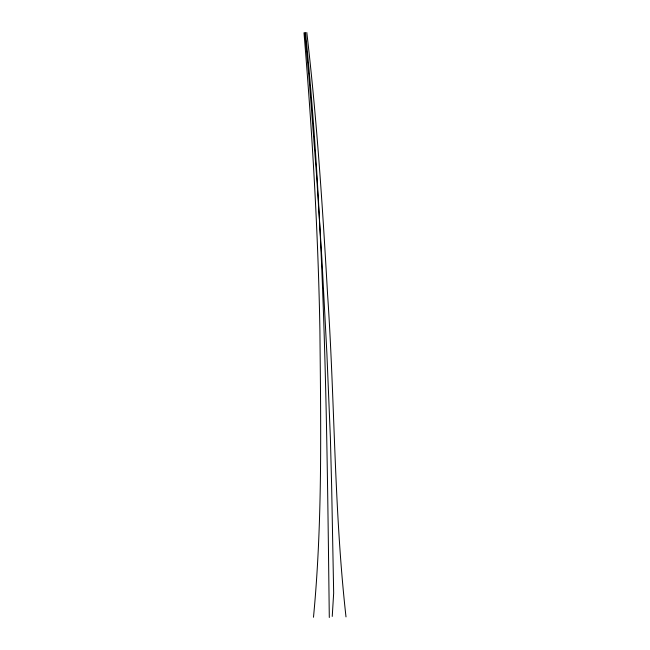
<?xml version="1.0" encoding="UTF-8"?>
<svg xmlns="http://www.w3.org/2000/svg" width="650" height="650" viewBox="0 0 650 650"><rect width="100%" height="100%" fill="white"/><g stroke="black" fill="none" stroke-linecap="round" stroke-linejoin="round"><path stroke-width="0.97" d="M332.239 616.428L333.669 593.076L331.638 485.964L330.387 437.897L326.918 354.217L321.904 258.96L316.591 175.427L309.229 80.169L304.866 32.524M313.487 617.256C322.587 522.039 320.816 426.238 319.914 330.72C318.167 231.246 312.179 131.901 303.997 32.768M346.003 616.899C334.002 509.909 334.937 401.895 327.584 294.531C322.619 207.058 316.916 119.551 306.8 32.5M305.516 32.687C325.154 226.972 326.869 422.443 329.298 617.5"/></g></svg>
